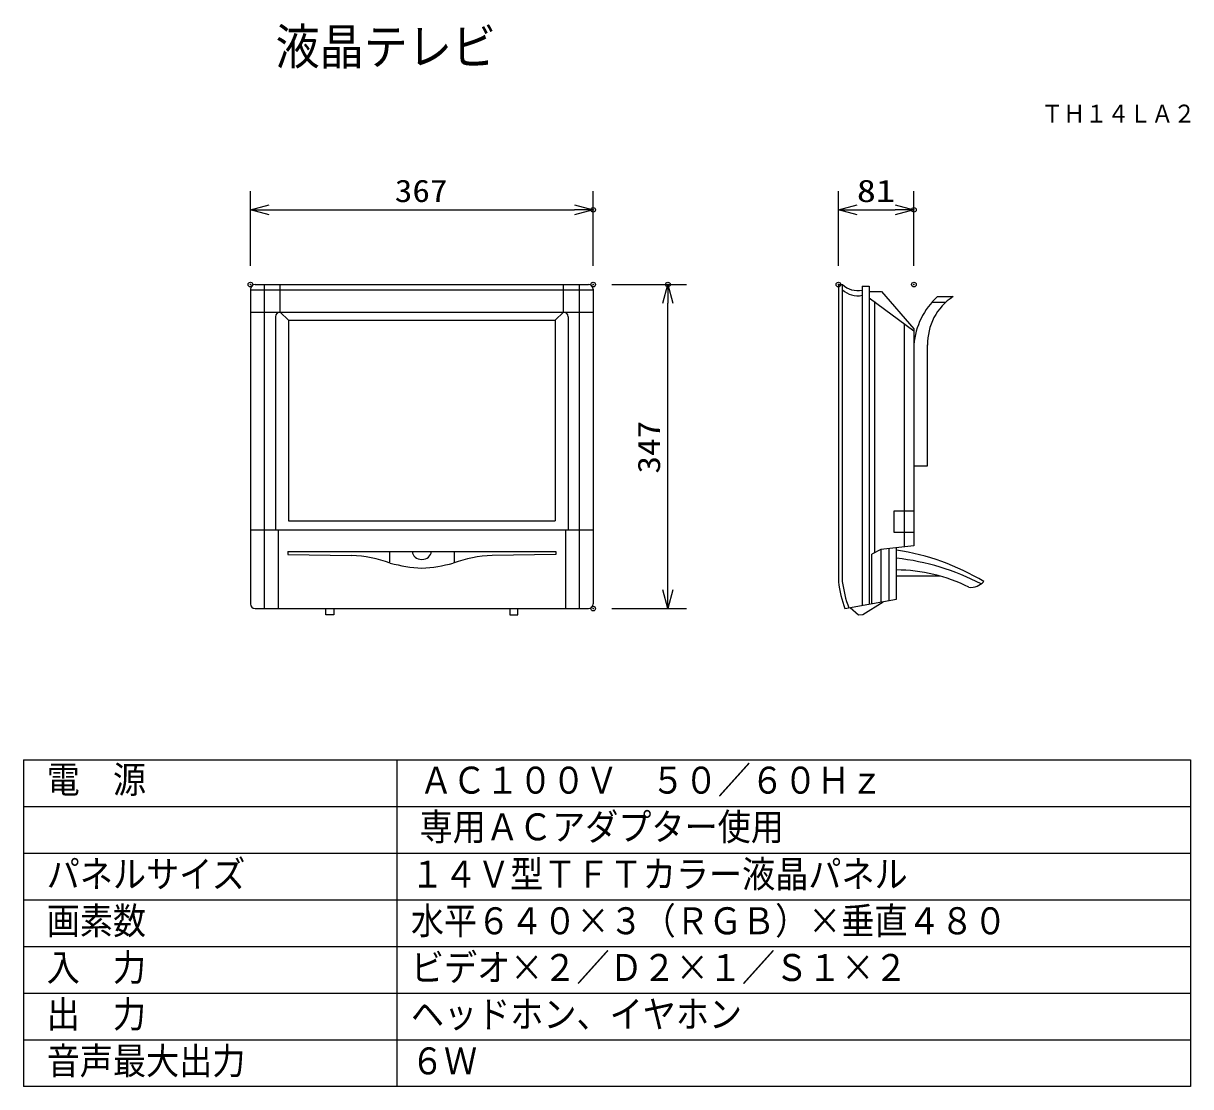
# Model space of a CAD drawing. Units: millimetres on the paper. Extents: x -127 to -2, y 60 to 174.
import ezdxf
from ezdxf.enums import TextEntityAlignment as Align

# ---------------------------------------------------------------- set-up
doc = ezdxf.new("R2010")
doc.units = ezdxf.units.MM
doc.header["$PDMODE"] = 32
doc.header["$PDSIZE"] = 0.5
for name, color, linetype in [('0-0_MOJI1', 2, 'Continuous'), ('0-1_GAIKEI', 1, 'Continuous'), ('0-2_TOUROKU', 3, 'Continuous'), ('0-3_WAKU', 7, 'Continuous')]:
    doc.layers.add(name, color=color, linetype=linetype)
doc.styles.add('ＭＳ ゴシック', font='')
doc.styles.get('ＭＳ ゴシック').set_extended_font_data('MS Gothic')

# ---------------------------------------------------------------- blocks, each defined once
blk = doc.blocks.new('_OPEN30')
at = {"layer": '0-3_WAKU'}
blk.add_line((0, 0), (-1, 0), dxfattribs=at)
blk.add_lwpolyline([(-1, 0.2679), (0, 0), (-1, -0.2679)], dxfattribs=at)

msp = doc.modelspace()

# ---------------------------------------------------------------- linework, layer by layer
at = {"layer": '0-1_GAIKEI', "color": 7}
for p, q in [((-102.182, 146.265), (-66.482, 146.265)), ((-39.726, 146.265), (-39.726, 114.427)), ((-39.726, 146.265), (-39.295, 146.265)), ((-102.682, 145.765), (-102.682, 112.065)), ((-65.982, 145.765), (-65.982, 112.065)), ((-37.171, 146.071), (-36.434, 146.071)), ((-36.434, 145.501), (-35.114, 145.501)), ((-35.114, 145.501), (-31.634, 141.529)), ((-29.108, 144.966), (-27.444, 144.966)), ((-98.617, 142.452), (-98.617, 120.982)), ((-98.617, 142.452), (-70.046, 142.452)), ((-70.046, 142.452), (-70.046, 120.982)), ((-31.634, 141.529), (-31.634, 118.281)), ((-30.165, 126.844), (-30.165, 139.79)), ((-31.634, 126.844), (-30.165, 126.844)), ((-102.682, 120.012), (-65.982, 120.012)), ((-98.617, 120.982), (-70.046, 120.982)), ((-33.492, 112.576), (-33.492, 118.076)), ((-39.029, 111.565), (-33.492, 112.576)), ((-102.182, 111.565), (-66.482, 111.565)), ((-38.45, 111.671), (-37.579, 110.917)), ((-37.091, 110.939), (-34.92, 112.295)), ((-37.579, 110.917), (-37.091, 110.939))]:
    msp.add_line(p, q, dxfattribs=at)
at = {"layer": '0-1_GAIKEI'}
for p, q in [((-101.197, 146.265), (-101.197, 111.565)), ((-99.498, 143.308), (-99.498, 146.265)), ((-69.165, 143.308), (-69.165, 146.265)), ((-67.466, 146.265), (-67.466, 111.565)), ((-39.302, 146.265), (-39.302, 114.427)), ((-102.682, 145.694), (-65.982, 145.694)), ((-37.171, 146.071), (-37.171, 111.904)), ((-36.434, 146.071), (-36.434, 112.039)), ((-36.434, 144.853), (-31.634, 141.313)), ((-35.863, 144.431), (-35.863, 117.541)), ((-29.689, 144.385), (-28.201, 144.385)), ((-102.682, 143.308), (-65.982, 143.308)), ((-99.998, 142.808), (-99.998, 120.012)), ((-99.498, 143.308), (-98.617, 142.452)), ((-69.165, 143.308), (-70.046, 142.452)), ((-68.665, 142.808), (-68.665, 120.012)), ((-32.689, 142.091), (-32.689, 118.165)), ((-31.634, 121.998), (-33.779, 121.998)), ((-33.779, 121.998), (-33.779, 119.758)), ((-99.713, 120.012), (-99.713, 111.565)), ((-68.95, 120.012), (-68.95, 111.565)), ((-33.779, 119.758), (-31.634, 119.758)), ((-98.685, 117.672), (-69.978, 117.672)), ((-98.685, 117.672), (-98.685, 117.352)), ((-87.804, 117.672), (-87.804, 116.478)), ((-80.86, 117.672), (-80.86, 116.478)), ((-69.978, 117.672), (-69.978, 117.352)), ((-35.184, 117.889), (-36.154, 117.392)), ((-31.634, 118.281), (-35.184, 117.889)), ((-35.154, 112.266), (-35.154, 117.892)), ((-34.29, 112.443), (-34.29, 117.979)), ((-98.685, 117.352), (-91.862, 117.255)), ((-69.978, 117.352), (-76.801, 117.255)), ((-36.154, 112.09), (-36.154, 117.392)), ((-33.492, 115.063), (-28.866, 115.063)), ((-74.895, 111.565), (-74.895, 110.917)), ((-74.063, 110.917), (-74.063, 111.565)), ((-74.895, 110.917), (-74.063, 110.917))]:
    msp.add_line(p, q, dxfattribs=at)
msp.add_lwpolyline([(-93.769, 111.565), (-93.769, 110.917), (-94.6, 110.917), (-94.6, 111.565)], dxfattribs=at)
at = {"layer": '0-1_GAIKEI', "color": 7}
for centre, radius, start, end in [((-102.182, 145.765), 0.5, 90, 180), ((-66.482, 145.765), 0.5, 0, 90), ((-37.668, 147.988), 2.37, 226.64835, 282.11244), ((-23.96, 139.248), 7.694, 131.99262, 175.75923), ((-24.201, 139.957), 5.967, 122.92029, 181.85946), ((-37.137, 92.973), 25.111, 58.86512, 81.65489), ((-33.564, 98.337), 17.374, 63.25802, 89.7632), ((-26.322, 116.175), 13.518, 187.43101, 199.94168), ((-25.568, 115.763), 1.919, 264.66191, 317.48059), ((-102.182, 112.065), 0.5, 180, 270), ((-66.482, 112.065), 0.5, 270, 0)]:
    msp.add_arc(centre, radius, start, end, dxfattribs=at)
at = {"layer": '0-1_GAIKEI'}
for centre, radius, start, end in [((-37.668, 147.428), 2.37, 226.64835, 282.11244), ((-99.498, 142.808), 0.5, 90, 180), ((-69.165, 142.808), 0.5, 0, 90), ((-92.39, 103.505), 13.76, 70.1009, 87.80318), ((-83.141, 133.77), 17.918, 255.23827, 266.18886), ((-85.523, 133.77), 17.918, 273.81114, 284.76173), ((-76.274, 103.505), 13.76, 92.19682, 109.8991), ((-36.145, 91.93), 25.165, 62.28788, 83.94908), ((-26.322, 116.175), 13.094, 187.43101, 200.25529)]:
    msp.add_arc(centre, radius, start, end, dxfattribs=at)
msp.add_ellipse((-84.332, 117.672), major_axis=(1.009, 0), ratio=0.831543, start_param=3.1415927, end_param=6.2831853, dxfattribs=at)
at = {"layer": '0-2_TOUROKU'}
for p, q in [((-102.682, 148.26), (-102.682, 156.26)), ((-65.982, 148.26), (-65.982, 156.26)), ((-39.726, 148.26), (-39.726, 156.26)), ((-31.634, 148.26), (-31.634, 156.26)), ((-100.682, 154.26), (-67.982, 154.26)), ((-37.726, 154.26), (-33.634, 154.26)), ((-63.982, 146.265), (-55.982, 146.265)), ((-57.982, 113.565), (-57.982, 144.265)), ((-63.982, 111.565), (-55.982, 111.565))]:
    msp.add_line(p, q, dxfattribs=at)
at = {"layer": '0-3_WAKU', "color": 4}
for p, q in [((-127, 95.393), (-2, 95.393)), ((-127, 95.393), (-127, 60.393)), ((-87, 95.393), (-87, 60.393)), ((-2, 95.393), (-2, 60.393)), ((-2, 60.393), (-127, 60.393))]:
    msp.add_line(p, q, dxfattribs=at)
at = {"layer": '0-3_WAKU', "color": 1}
for p, q in [((-127, 90.393), (-2, 90.393)), ((-127, 85.393), (-2, 85.393)), ((-127, 80.393), (-2, 80.393)), ((-127, 75.393), (-2, 75.393)), ((-127, 70.393), (-2, 70.393)), ((-127, 65.393), (-2, 65.393))]:
    msp.add_line(p, q, dxfattribs=at)
at = {"layer": '0-3_WAKU'}
for p in [(-65.982, 154.26), (-31.634, 154.26), (-102.682, 146.26), (-65.982, 146.265), (-65.982, 146.26), (-57.982, 146.265), (-39.726, 146.26), (-31.634, 146.26), (-65.982, 111.565)]:
    msp.add_point(p, dxfattribs=at)

# ---------------------------------------------------------------- block references
at = {"layer": '0-2_TOUROKU', "xscale": 2, "yscale": 2}
for p, rotation in [((-102.682, 154.26), 180), ((-39.726, 154.26), 180), ((-57.982, 146.265), 90), ((-57.982, 111.565), 270)]:
    msp.add_blockref('_OPEN30', p, dxfattribs=dict(at, rotation=rotation))
for p in [(-65.982, 154.26), (-31.634, 154.26)]:
    msp.add_blockref('_OPEN30', p, dxfattribs=at)

# ---------------------------------------------------------------- texts
at = {"layer": '0-0_MOJI1', "style": 'ＭＳ ゴシック', "width": 0.9}
for s, height, p in [('液晶テレビ', 3.849, (-100, 168.653)), ('電\u3000源', 2.889, (-124.5, 90.963)), ('ＡＣ１００Ｖ\u3000５０／６０Ｈｚ ', 2.889, (-84.569, 90.894)), ('専用ＡＣアダプター使用', 2.889, (-84.569, 85.894)), ('パネルサイズ', 2.889, (-124.5, 80.838)), ('１４Ｖ型ＴＦＴカラー液晶パネル', 2.889, (-85.5, 80.838)), ('画素数', 2.889, (-124.5, 75.838)), ('水平６４０×３（ＲＧＢ）×垂直４８０', 2.889, (-85.5, 75.838)), ('入\u3000力', 2.889, (-124.5, 70.838)), ('ビデオ×２／Ｄ２×１／Ｓ１×２', 2.889, (-85.5, 70.838)), ('出\u3000力', 2.889, (-124.5, 65.838)), ('ヘッドホン、イヤホン', 2.889, (-85.5, 65.838)), ('音声最大出力', 2.889, (-124.5, 60.838)), ('６Ｗ', 2.889, (-85.5, 60.838))]:
    msp.add_text(s, height=height, dxfattribs=at).set_placement(p, align=Align.BOTTOM_LEFT)
at = {"layer": '0-2_TOUROKU', "color": 1, "style": 'ＭＳ ゴシック', "width": 0.9}
msp.add_text('ＴＨ１４ＬＡ２', height=1.921, dxfattribs=at).set_placement((-18, 163.023), align=Align.BOTTOM_LEFT)
at = {"layer": '0-2_TOUROKU', "style": 'ＭＳ ゴシック'}
for s, width, p in [('367', 1.15, (-87.219, 154.37)), ('81', 1.25, (-37.747, 154.37))]:
    msp.add_text(s, height=2.405, dxfattribs=dict(at, width=width)).set_placement(p, align=Align.BOTTOM_LEFT)
at = {"layer": '0-2_TOUROKU', "style": 'ＭＳ ゴシック', "width": 1.15}
msp.add_text('347', height=2.405, rotation=90, dxfattribs=at).set_placement((-58.091, 126.028), align=Align.BOTTOM_LEFT)

doc.saveas('drawing.dxf')
